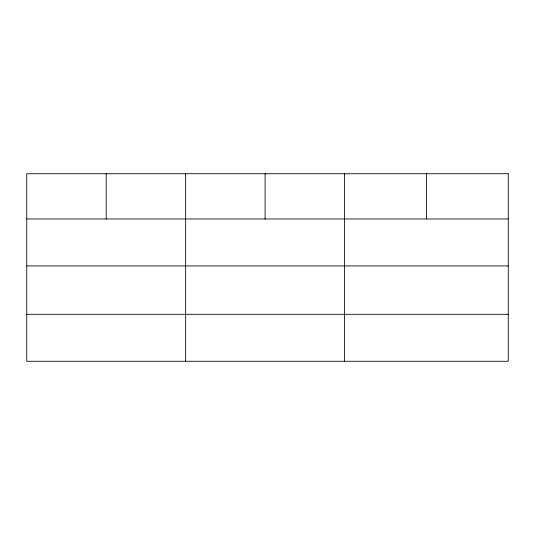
<?xml version="1.0" encoding="UTF-8"?>
<svg xmlns="http://www.w3.org/2000/svg" width="535" height="535" viewBox="0 0 535 535"><rect width="100%" height="100%" fill="white"/><g stroke="black" fill="none" stroke-linecap="round" stroke-linejoin="round"><path stroke-width="0.8" d="M26.75 218.969L508.25 218.969M26.75 265.928L508.25 265.928M26.75 314.306L508.25 314.306M426.395 173.735L426.395 218.969M344.54 173.735L344.54 361.265M265.092 173.735L265.092 218.969M185.645 173.735L185.645 361.265M106.198 173.735L106.198 218.969M508.25 173.735L26.75 173.735L26.75 361.265L508.25 361.265L508.25 173.735"/></g></svg>
